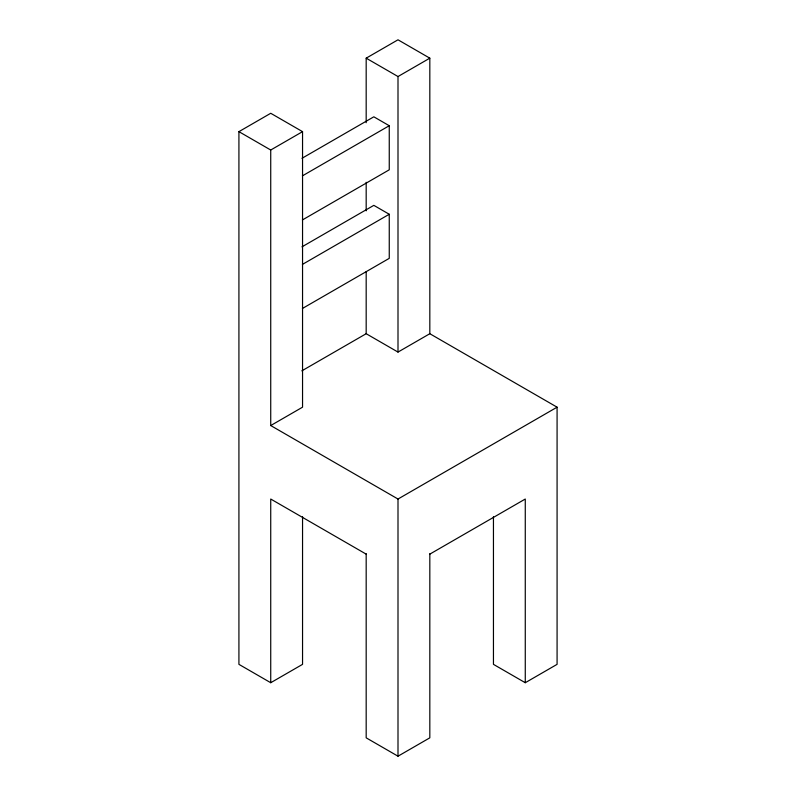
<?xml version="1.0" encoding="UTF-8"?>
<svg xmlns="http://www.w3.org/2000/svg" width="796" height="796" viewBox="0 0 796 796"><rect width="100%" height="100%" fill="white"/><g stroke="black" fill="none" stroke-linecap="round" stroke-linejoin="round"><path stroke-width="1.19" d="M302.55 516.654L302.55 664.352L270.73 682.719L238.919 664.352L238.919 131.648L270.73 113.281L302.55 131.648L302.55 407.184L270.73 425.552L270.73 150.016L302.55 131.648M366.18 122.713L366.18 58.168L398 39.8L429.82 58.168L429.82 333.713L557.081 407.184L557.081 664.352L525.27 682.719L493.45 664.352L493.45 516.654M366.18 58.168L398 76.535L429.82 58.168M301.973 158.304L373.831 116.813L389.254 125.728L389.254 169.807L302.39 219.965M302.39 175.876L389.254 125.728M301.973 246.84L373.831 205.358L389.254 214.263L389.254 258.352L302.39 308.5M302.39 264.421L389.254 214.263M301.833 370.856L366.18 333.713L398 352.081L429.82 333.713M270.73 425.552L398 499.032L557.081 407.184M429.82 554.135L525.27 499.032L525.27 682.719M366.18 553.648L366.18 737.832L398 756.2L429.82 737.832L429.82 553.648M238.919 131.648L270.73 150.016M366.18 554.135L270.73 499.032L270.73 682.719M398 76.535L398 352.081M398 499.032L398 756.2M366.18 182.284L366.18 210.831M366.18 271.655L366.18 333.713"/></g></svg>
